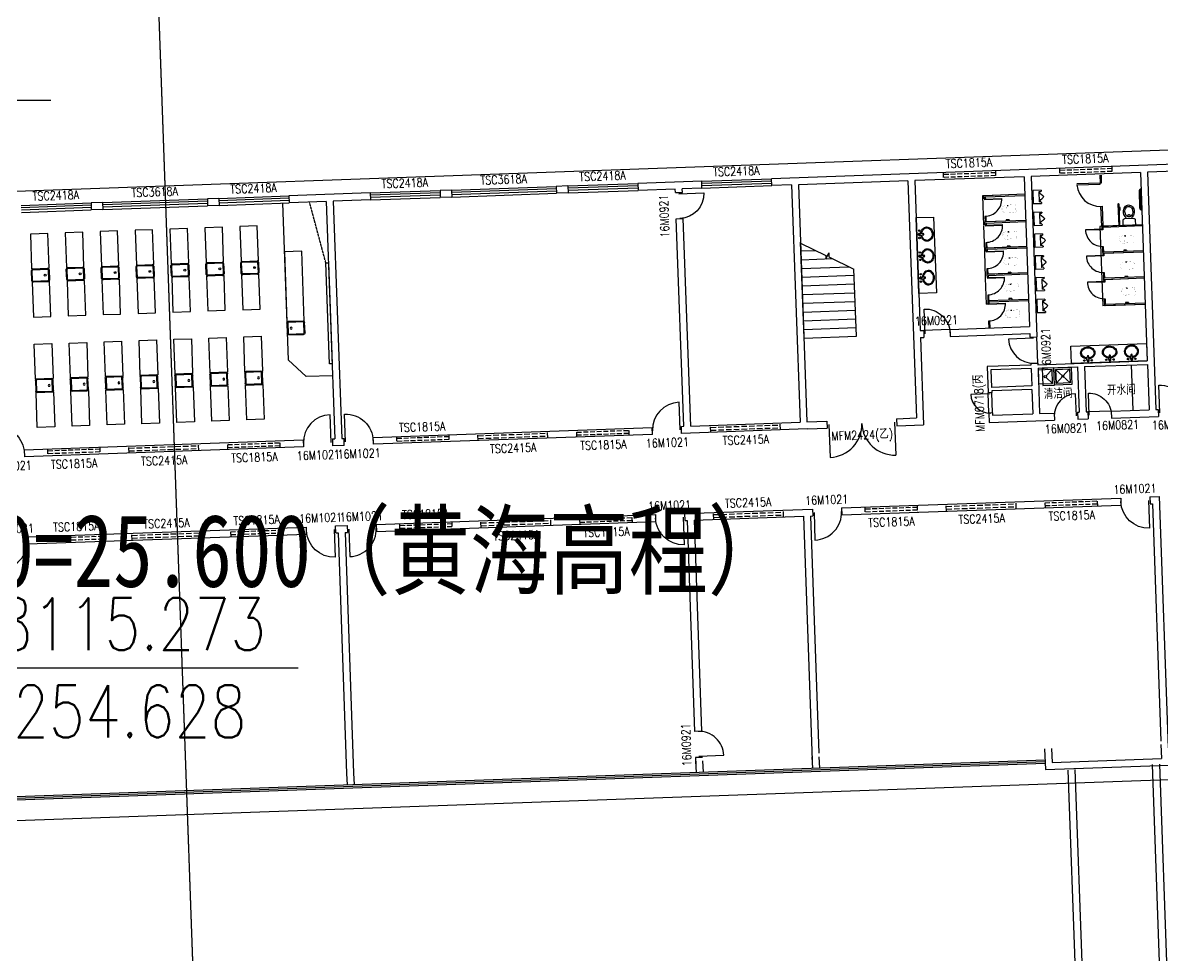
# Model space of a CAD drawing. Header units: millimetres. Extents: x 468001845 to 468595845, y 3387484553 to 3388325553.
# Drawn here: x 468267664 to 468306819, y 3388109888 to 3388141948 of the extents above; entities that cross this region are included whole.
import ezdxf
from ezdxf.enums import TextEntityAlignment as Align

# ---------------------------------------------------------------- set-up
doc = ezdxf.new("R2010")
doc.units = ezdxf.units.MM
for name, pattern in [('ACAD_ISO04W100', [30.5, 24, -3, 0.5, -3]), ('CENTER', [2, 1.25, -0.25, 0.25, -0.25]), ('DASH', [0.35, 0.25, -0.1])]:
    doc.linetypes.add(name, pattern=pattern)
for name, color, linetype in [('4', 4, 'Continuous'), ('GROUND', 2, 'Continuous'), ('LVTRY', 6, 'Continuous'), ('N-ROAD', 4, 'Continuous'), ('PUB_DIM', 3, 'Continuous'), ('PUB_TEXT', 7, 'Continuous'), ('ROAD-XING', 1, 'CENTER'), ('STAIR', 121, 'Continuous'), ('TOL', 5, 'Continuous'), ('WALL', 7, 'Continuous'), ('WINDOW', 4, 'Continuous'), ('WINDOW_TEXT', 7, 'Continuous'), ('ZT', 7, 'Continuous'), ('家具', 8, 'Continuous'), ('细线', 4, 'Continuous'), ('细节135', 135, 'Continuous')]:
    doc.layers.add(name, color=color, linetype=linetype)
doc.styles.add('-黑体', font='', dxfattribs={"width": 0.8})
doc.styles.add('_DIMFONT', font='TXT.shx')
doc.styles.add('_TXT', font='SIMPLEX.shx', dxfattribs={"width": 0.6})
doc.styles.add('DIM', font='txt')
doc.styles.add('HZ_TXT', font='TXT.shx', dxfattribs={"width": 0.8, "bigfont": 'hztxt.shx'})
doc.styles.add('SIMPLEX', font='SIMPLEX.SHX')
doc.styles.add('ST', font='txt.shx', dxfattribs={"bigfont": 'hztxt.shx'})
doc.styles.get("Standard").update_dxf_attribs({"font": 'arial.ttf'})
doc.styles.get('-黑体').set_extended_font_data('SimHei')

# ---------------------------------------------------------------- blocks, each defined once
blk = doc.blocks.new('_DBLK')
blk.add_line((-0.45, 0), (-0.45, -0.95))
blk.add_arc((-0.45, 0), 0.95, 270, 0)
at = {"layer": 'WINDOW_TEXT', "style": 'SIMPLEX', "flags": 9}
blk.add_attdef('A', text='', height=1, dxfattribs=at).set_placement((0, 1.5), align=Align.MIDDLE)
blk = doc.blocks.new('_GCBLK')
at = {"linetype": 'DASH'}
for p, q in [((-0.5, -0.5), (-0.5, 0.5)), ((0.5, -0.5), (0.5, 0.5)), ((-0.5, 0.2), (0.5, 0.2)), ((-0.5, -0.2), (0.5, -0.2))]:
    blk.add_line(p, q, dxfattribs=at)
at = {"layer": 'WINDOW_TEXT', "style": 'SIMPLEX', "flags": 9}
blk.add_attdef('A', text='', height=1, dxfattribs=at).set_placement((0, 1.5), align=Align.MIDDLE)
blk = doc.blocks.new('_LV11')
for p, q in [((-255, 0), (255, 0)), ((-305, -410), (-305, -50)), ((-275, -410), (-275, -50)), ((-255, -30), (255, -30)), ((275, -50), (275, -410)), ((305, -50), (305, -410)), ((255, -430), (-255, -430)), ((255, -460), (-255, -460))]:
    blk.add_line(p, q)
blk.add_circle((165, -230), 32.5)
for centre, radius, start, end in [((-255, -50), 50, 90, 180), ((255, -50), 50, 0, 90), ((-255, -50), 20, 90, 180), ((255, -50), 20, 0, 90), ((-255, -410), 50, 180, 270), ((-255, -410), 20, 180, 270), ((255, -410), 50, 270, 0), ((255, -410), 20, 270, 0)]:
    blk.add_arc(centre, radius, start, end)
blk = doc.blocks.new('_WBLK')
for p, q in [((-0.5, 0.5), (0.5, 0.5)), ((0.5, 0.167), (-0.5, 0.167)), ((0.5, -0.167), (-0.5, -0.167)), ((-0.5, -0.5), (0.5, -0.5))]:
    blk.add_line(p, q)
at = {"layer": 'WINDOW_TEXT', "style": 'SIMPLEX', "flags": 9}
blk.add_attdef('A', text='', height=1, dxfattribs=at).set_placement((0, 1.5), align=Align.MIDDLE)
blk = doc.blocks.new('_LV5')
for p, q in [((210, 0), (-210, 0)), ((-210, 0), (-210, -180)), ((210, -180), (210, 0)), ((160, -230), (-160, -230)), ((-101, -230), (-101, -254)), ((101, -230), (101, -254))]:
    blk.add_line(p, q)
blk.add_lwpolyline([(-135, -469, 0.080312), (-123, -544, 0.089014), (-92, -602, 0.104918), (-46, -639, 0.119812), (0, -650, 0.119812), (46, -639, 0.104918), (92, -602, 0.089014), (123, -544, 0.080312), (135, -469, 0.080312), (123, -395, 0.089014), (92, -337, 0.104918), (46, -300, 0.119812), (0, -288, 0.119812), (-46, -300, 0.104918), (-92, -337, 0.089014), (-123, -395, 0.080312)], format="xyb", close=True)
for points in [[(-39, -318, 0.073567), (-36, -339, 0.084454), (-27, -356, 0.10642), (-14, -368, 0.129709), (0, -372, 0.129709), (14, -368, 0.10642), (27, -356, 0.084454), (36, -339, 0.073567), (39, -318, 0.073567), (36, -298, 0.014016), (35, -295, 0.10642)], [(-35, -295, 0.013578), (-36, -298, 0.073567), (-39, -318, 0.073567)]]:
    blk.add_lwpolyline(points, format="xyb")
for centre, radius, start, end in [((-160, -180), 50, 180, 270), ((102, -469), 287, 161.6333, 180), ((52, -453), 235, 141.2863, 161.6333), ((20, -427), 194, 134.8144, 141.2863), ((-151, -254), 50, 314.8144, 0), ((151, -254), 50, 180, 225.2555), ((-20, -427), 194, 38.7137, 45.2555), ((-52, -453), 235, 18.3667, 38.7137), ((160, -180), 50, 270, 0), ((-102, -469), 287, 0, 18.3667), ((102, -469), 287, 180, 198.3667), ((52, -486), 235, 198.3667, 218.7137), ((20, -512), 194, 218.7137, 242.6714), ((0, -551), 150, 242.6714, 270), ((0, -551), 150, 270, 297.3286), ((-20, -512), 194, 297.3286, 321.2863), ((-52, -486), 235, 321.2863, 341.6333), ((-102, -469), 287, 341.6333, 0)]:
    blk.add_arc(centre, radius, start, end)
blk = doc.blocks.new('_DBLK1')
for p, q in [((-0.47, 0), (-0.47, -0.47)), ((0.47, 0), (0.47, -0.47))]:
    blk.add_line(p, q)
for centre, start, end in [((-0.47, 0), 270, 0), ((0.47, 0), 180, 270)]:
    blk.add_arc(centre, 0.47, start, end)
at = {"layer": 'WINDOW_TEXT', "style": 'SIMPLEX', "flags": 9}
blk.add_attdef('A', text='', height=1, dxfattribs=at).set_placement((0, 1.5), align=Align.MIDDLE)
blk = doc.blocks.new('1364')
for p, q in [((-225, 0), (225, 0)), ((-225, -280), (-225, 0)), ((225, 0), (225, -280)), ((-225, -280), (-200, -280)), ((-175, -200), (175, -200)), ((-175, -255), (-175, -200)), ((175, -255), (175, -200)), ((200, -280), (225, -280))]:
    blk.add_line(p, q)
for centre, radius, start, end in [((-200, -255), 25, 270, 0), ((-160, -227), 15, 56.2637, 180), ((-338, -493), 335, 30.0621, 56.2637), ((0, -310), 50, 197.6478, 342.3522), ((338, -493), 335, 123.7363, 149.9379), ((160, -227), 15, 0, 123.7363), ((200, -255), 25, 180, 270)]:
    blk.add_arc(centre, radius, start, end)
at = {"layer": 'TOL', "style": 'DIM', "flags": 1}
for tag in ['XVALUE', 'YVALUE']:
    blk.add_attdef(tag, (-1000224, -999999), '', height=0.02, dxfattribs=at)
blk = doc.blocks.new('M_E2')
blk.add_line((-306, -118), (-266, -118))
at = {"const_width": 1.5}
for points in [[(-366, 138, 0.97895), (-366, -138, 0.97895)], [(-366, 118, 0.97895), (-366, -118, 0.97895)], [(-306, 118, 0.414214), (-316, 108, 0.414214)], [(0, 88, 0.462192), (-59, 137, 0.462192)], [(-20, 88, 0.414214), (-50, 118, 0.414214)], [(-316, -108, 0.414214), (-306, -118, 0.414214)], [(-59, -137, 0.462192), (0, -88, 0.462192)], [(-50, -118, 0.414214), (-20, -88, 0.414214)]]:
    blk.add_lwpolyline(points, format="xyb", dxfattribs=at)
for points in [[(-366, 137), (-59, 137)], [(-316, 118), (-366, 118)], [(-340, 118), (-266, 118)], [(-316, 108), (-316, -108)], [(-50, 118), (-267, 118)], [(-20, -88), (-20, 88)], [(0, 88), (0, -88)], [(-381, -137), (-59, -137)], [(-316, -118), (-366, -118)], [(-340, -118), (-266, -118)], [(-266, -118), (-50, -118)]]:
    blk.add_lwpolyline(points, dxfattribs=at)
at = {"width": 0.8, "flags": 9}
for tag in ['XSIZE', 'YSIZE']:
    blk.add_attdef(tag, (0, 0), '', height=0.5, dxfattribs=at)
blk = doc.blocks.new('A$C5E1F3EB6')
at = {"layer": 'GROUND'}
for p, q in [((36960, 28199), (110300, 28199)), ((90820, 22299), (89920, 22299)), ((93800, 21039), (93800, 21939)), ((92060, 19379), (92060, 20079)), ((92180, 19379), (92180, 20079)), ((96260, 19299), (95460, 19299)), ((100880, 6559), (50180, 6559))]:
    blk.add_line(p, q, dxfattribs=at)
at = {"layer": 'STAIR'}
for p, q in [((85800, 22179), (85800, 25479)), ((85800, 25452), (86647, 24998)), ((85800, 25179), (86311, 25179)), ((86643, 24864), (86757, 25076)), ((86757, 25076), (86753, 24942)), ((85800, 24879), (86871, 24879)), ((86647, 24998), (86643, 24864)), ((86753, 24942), (87600, 24488)), ((85800, 24579), (87431, 24579)), ((85800, 24279), (87600, 24279)), ((87600, 22179), (87600, 24488)), ((85800, 23979), (87600, 23979)), ((85800, 23679), (87600, 23679)), ((85800, 23379), (87600, 23379)), ((85800, 23079), (87600, 23079)), ((85800, 22779), (87600, 22779)), ((85800, 22479), (87600, 22479)), ((85800, 22179), (87600, 22179))]:
    blk.add_line(p, q, dxfattribs=at)
at = {"layer": 'WALL'}
for p, q in [((61480, 27699), (61480, 27459)), ((61880, 27699), (61480, 27699)), ((61880, 27459), (61480, 27459)), ((61880, 27699), (61880, 27459)), ((65880, 27699), (65480, 27699)), ((65480, 27699), (65480, 27459)), ((65880, 27459), (65480, 27459)), ((65880, 27699), (65880, 27459)), ((71080, 27699), (68280, 27699)), ((68280, 27699), (68280, 27459)), ((69560, 27459), (68280, 27459)), ((69560, 27459), (69560, 19299)), ((69800, 27459), (69800, 19299)), ((71080, 27459), (69800, 27459)), ((71080, 27699), (71080, 27459)), ((73880, 27699), (73480, 27699)), ((73480, 27699), (73480, 27459)), ((73880, 27459), (73480, 27459)), ((73880, 27699), (73880, 27459)), ((77880, 27699), (77480, 27699)), ((77480, 27699), (77480, 27459)), ((77880, 27459), (77480, 27459)), ((77880, 27699), (77880, 27459)), ((82480, 27699), (80280, 27699)), ((80280, 27699), (80280, 27459)), ((81560, 27459), (80280, 27459)), ((81560, 27339), (81560, 27459)), ((81800, 27339), (81800, 27459)), ((82480, 27459), (81800, 27459)), ((82480, 27459), (82480, 27699)), ((99080, 27699), (84880, 27699)), ((84880, 27459), (84880, 27699)), ((85560, 27459), (84880, 27459)), ((85560, 27459), (85560, 19299)), ((85800, 27459), (85800, 19299)), ((89560, 27459), (85800, 27459)), ((89560, 27459), (89560, 19299)), ((89800, 27459), (89800, 22299)), ((93560, 27459), (89800, 27459)), ((93560, 27459), (93560, 22299)), ((93800, 27459), (93800, 21939)), ((97560, 27459), (93800, 27459)), ((97560, 27459), (97560, 20979)), ((97800, 27459), (97800, 19299)), ((99080, 27459), (97800, 27459)), ((81560, 27339), (81800, 27339)), ((81560, 19299), (81560, 26439)), ((81560, 26439), (81800, 26439)), ((81800, 19299), (81800, 26439)), ((89800, 22299), (89920, 22299)), ((89800, 22059), (89800, 19059)), ((89800, 22059), (89920, 22059)), ((89920, 22299), (89920, 22059)), ((90820, 22299), (93560, 22299)), ((90820, 22299), (90820, 22059)), ((90820, 22059), (93560, 22059)), ((93560, 22059), (93560, 21939)), ((93560, 21939), (93800, 21939)), ((92060, 20979), (92060, 20079)), ((93560, 20979), (92060, 20979)), ((92180, 20859), (92180, 20259)), ((93560, 20859), (92180, 20859)), ((93560, 21039), (93800, 21039)), ((93560, 21039), (93560, 20979)), ((93560, 20859), (93560, 20259)), ((93800, 21039), (93800, 20979)), ((93800, 20979), (97560, 20979)), ((93800, 20859), (95160, 20859)), ((93800, 20859), (93800, 19299)), ((95160, 20859), (95160, 19299)), ((95400, 20859), (97560, 20859)), ((95400, 20859), (95400, 19299)), ((97560, 20859), (97560, 19299)), ((92180, 20079), (92060, 20079)), ((93560, 20259), (92180, 20259)), ((92180, 20139), (92180, 20079)), ((93560, 20139), (92180, 20139)), ((93560, 20139), (93560, 19299)), ((58880, 19299), (58880, 19059)), ((58880, 19299), (68480, 19299)), ((68480, 19299), (68480, 19059)), ((69480, 19299), (69480, 19059)), ((69480, 19299), (69560, 19299)), ((69800, 19299), (69880, 19299)), ((69880, 19059), (69880, 19299)), ((70880, 19059), (70880, 19299)), ((70880, 19299), (80480, 19299)), ((80480, 19059), (80480, 19299)), ((81480, 19059), (81480, 19299)), ((81480, 19299), (81560, 19299)), ((81800, 19299), (85560, 19299)), ((85800, 19299), (86480, 19299)), ((86480, 19299), (86480, 19059)), ((88880, 19299), (88880, 19059)), ((88880, 19299), (89560, 19299)), ((92060, 19379), (92060, 19059)), ((92180, 19379), (92060, 19379)), ((92180, 19379), (92180, 19299)), ((92180, 19299), (93560, 19299)), ((93800, 19299), (94300, 19299)), ((94300, 19299), (94300, 19059)), ((95100, 19299), (95100, 19059)), ((95100, 19299), (95160, 19299)), ((95400, 19299), (95460, 19299)), ((95460, 19299), (95460, 19059)), ((96260, 19299), (96260, 19059)), ((96260, 19299), (97560, 19299)), ((97800, 19299), (97880, 19299)), ((97880, 19299), (97880, 19059)), ((68480, 19059), (58880, 19059)), ((69880, 19059), (69480, 19059)), ((80480, 19059), (70880, 19059)), ((85800, 19059), (81480, 19059)), ((85800, 19059), (86480, 19059)), ((88880, 19059), (89800, 19059)), ((92060, 19059), (94300, 19059)), ((95100, 19059), (95460, 19059)), ((96260, 19059), (97880, 19059)), ((58880, 16299), (68480, 16299)), ((58880, 16059), (58880, 16299)), ((58880, 16059), (68480, 16059)), ((68480, 16059), (68480, 16299)), ((69480, 16059), (69480, 16299)), ((69480, 16299), (69880, 16299)), ((69480, 16059), (69560, 16059)), ((69560, 16059), (69560, 7779)), ((69800, 16059), (69800, 7779)), ((69800, 16059), (69880, 16059)), ((69880, 16299), (69880, 16059)), ((70880, 16299), (80480, 16299)), ((70880, 16299), (70880, 16059)), ((70880, 16059), (80480, 16059)), ((80480, 16299), (80480, 16059)), ((81480, 16299), (85880, 16299)), ((81480, 16299), (81480, 16059)), ((81480, 16059), (81560, 16059)), ((81560, 16059), (81560, 8799)), ((81800, 16059), (81800, 8799)), ((81800, 16059), (85560, 16059)), ((85560, 16059), (85560, 7659)), ((85800, 16059), (85800, 7899)), ((85800, 16059), (85880, 16059)), ((85880, 16299), (85880, 16059)), ((86880, 16299), (96480, 16299)), ((86880, 16299), (86880, 16059)), ((86880, 16059), (96480, 16059)), ((96480, 16299), (96480, 16059)), ((97480, 16299), (97480, 16059)), ((97480, 16299), (97800, 16299)), ((97480, 16059), (97560, 16059)), ((97560, 16059), (97560, 7899)), ((97800, 16299), (97800, 7659)), ((81800, 8799), (81560, 8799)), ((81800, 7899), (81560, 7899)), ((81560, 7899), (81560, 7659)), ((69560, 7779), (69560, 7389)), ((69800, 7779), (69800, 7389)), ((81560, 7779), (81560, 7389)), ((81800, 7779), (81800, 7389)), ((85560, 7779), (85560, 7389)), ((85800, 7779), (85800, 7389)), ((93560, 7779), (93560, 7059)), ((93800, 7779), (93800, 7299)), ((97560, 7779), (97560, 7299)), ((93560, 7059), (101380, 7059)), ((93800, 7299), (97560, 7299))]:
    blk.add_line(p, q, dxfattribs=at)
at = {"layer": 'WINDOW'}
for p, q in [((93560, 7389), (49500, 7389)), ((93560, 7329), (49500, 7329)), ((93560, 7269), (49500, 7269))]:
    blk.add_line(p, q, dxfattribs=at)
at = {"layer": '家具'}
for p, q in [((68060, 27459), (68060, 22067)), ((68660, 21467), (68060, 22067)), ((69560, 21467), (68660, 21467))]:
    blk.add_line(p, q, dxfattribs=at)
at = {"layer": '家具', "linetype": 'DASH'}
blk.add_line((69472, 25348), (68986, 27459), dxfattribs=at)
at = {"layer": '家具'}
for points in [[(59360, 25505), (59960, 25505), (59960, 26705), (59360, 26705)], [(60560, 25505), (61160, 25505), (61160, 26705), (60560, 26705)], [(61760, 25505), (62360, 25505), (62360, 26705), (61760, 26705)], [(62960, 25505), (63560, 25505), (63560, 26705), (62960, 26705)], [(64160, 25505), (64760, 25505), (64760, 26705), (64160, 26705)], [(65360, 25505), (65960, 25505), (65960, 26705), (65360, 26705)], [(66560, 25505), (67160, 25505), (67160, 26705), (66560, 26705)], [(68060, 23379), (68660, 23379), (68660, 25779), (68060, 25779)], [(69560, 21879), (69472, 21879), (69472, 25348), (69560, 25348)], [(59360, 23845), (59960, 23845), (59960, 25045), (59360, 25045)], [(60560, 23845), (61160, 23845), (61160, 25045), (60560, 25045)], [(61760, 23845), (62360, 23845), (62360, 25045), (61760, 25045)], [(62960, 23845), (63560, 23845), (63560, 25045), (62960, 25045)], [(64160, 23845), (64760, 23845), (64760, 25045), (64160, 25045)], [(65360, 23845), (65960, 23845), (65960, 25045), (65360, 25045)], [(66560, 23845), (67160, 23845), (67160, 25045), (66560, 25045)], [(59360, 22912), (59960, 22912), (59960, 21712), (59360, 21712)], [(60560, 22912), (61160, 22912), (61160, 21712), (60560, 21712)], [(61760, 22912), (62360, 22912), (62360, 21712), (61760, 21712)], [(62960, 22912), (63560, 22912), (63560, 21712), (62960, 21712)], [(64160, 22912), (64760, 22912), (64760, 21712), (64160, 21712)], [(65360, 22912), (65960, 22912), (65960, 21712), (65360, 21712)], [(66560, 22912), (67160, 22912), (67160, 21712), (66560, 21712)], [(59360, 21252), (59960, 21252), (59960, 20052), (59360, 20052)], [(60560, 21252), (61160, 21252), (61160, 20052), (60560, 20052)], [(61760, 21252), (62360, 21252), (62360, 20052), (61760, 20052)], [(62960, 21252), (63560, 21252), (63560, 20052), (62960, 20052)], [(64160, 21252), (64760, 21252), (64760, 20052), (64160, 20052)], [(65360, 21252), (65960, 21252), (65960, 20052), (65360, 20052)], [(66560, 21252), (67160, 21252), (67160, 20052), (66560, 20052)]]:
    blk.add_lwpolyline(points, close=True, dxfattribs=at)
at = {"layer": '细线'}
for points in [[(90400, 23574), (89800, 23574), (89800, 26184), (90400, 26184)], [(97560, 21579), (97560, 20979), (94950, 20979), (94950, 21579)]]:
    blk.add_lwpolyline(points, close=True, dxfattribs=at)
at = {"layer": '细节135'}
for p, q in [((96160, 27418), (96160, 27145)), ((96199, 27420), (96199, 27145)), ((96160, 27145), (95360, 27145)), ((95360, 27112), (96160, 27112)), ((96160, 27112), (96160, 27145)), ((96199, 27145), (96160, 27145)), ((92100, 26853), (92100, 25837)), ((92160, 26853), (92100, 26853)), ((93560, 26853), (92160, 26853)), ((93560, 26853), (92160, 26853)), ((92160, 26742), (92160, 26853)), ((92160, 26742), (92199, 26742)), ((92160, 26742), (92199, 26742)), ((92160, 26742), (92199, 26742)), ((92160, 26742), (92199, 26742)), ((92161, 26738), (92761, 26738)), ((92161, 26725), (92761, 26725)), ((92199, 26804), (92199, 26725)), ((93560, 26804), (92199, 26804)), ((93560, 26853), (92200, 26853)), ((97485, 26813), (97485, 26253)), ((97515, 26813), (97515, 26253)), ((96160, 25659), (96160, 26345)), ((96160, 26345), (96199, 26345)), ((96199, 26345), (96199, 25659)), ((96745, 26403), (96745, 25659)), ((96775, 26403), (96775, 25659)), ((96816, 26279), (96775, 26279)), ((96816, 26179), (96816, 26279)), ((92160, 26138), (92160, 25953)), ((92160, 26138), (92199, 26138)), ((92160, 26138), (92199, 26138)), ((92160, 26138), (92199, 26138)), ((92160, 26138), (92199, 26138)), ((93560, 25953), (92160, 25953)), ((93560, 25951), (92160, 25951)), ((92160, 25840), (92160, 25951)), ((93560, 25902), (92199, 25902)), ((92199, 25902), (92199, 25823)), ((92200, 25953), (92200, 26138)), ((93560, 25953), (92200, 25953)), ((92888, 25994), (92888, 25953)), ((92988, 25994), (92888, 25994)), ((92988, 25994), (92988, 25953)), ((89844, 25606), (89800, 25606)), ((89838, 25606), (89813, 25606)), ((89822, 25583), (89822, 25628)), ((89895, 25643), (89998, 25631)), ((89895, 25568), (89998, 25581)), ((92100, 25823), (92100, 24935)), ((92160, 25840), (92199, 25840)), ((92160, 25840), (92199, 25840)), ((92160, 25840), (92199, 25840)), ((92160, 25840), (92199, 25840)), ((92161, 25837), (92761, 25837)), ((92161, 25823), (92761, 25823)), ((96199, 25555), (95599, 25555)), ((96199, 25541), (95599, 25541)), ((96100, 25659), (96100, 22920)), ((97560, 25659), (96100, 25659)), ((96160, 25659), (96160, 25558)), ((96160, 25558), (96199, 25558)), ((96160, 25558), (96199, 25558)), ((97560, 25659), (96199, 25659)), ((97560, 25620), (96199, 25620)), ((96199, 25620), (96199, 25541)), ((97560, 25620), (96199, 25620)), ((92160, 25237), (92199, 25237)), ((92160, 25237), (92199, 25237)), ((92160, 25237), (92160, 25051)), ((92160, 25237), (92199, 25237)), ((92160, 25237), (92199, 25237)), ((92200, 25051), (92200, 25237)), ((92888, 25092), (92888, 25051)), ((92988, 25092), (92888, 25092)), ((92988, 25092), (92988, 25051)), ((89844, 24856), (89800, 24856)), ((89838, 24856), (89813, 24856)), ((89822, 24833), (89822, 24878)), ((89895, 24893), (89998, 24881)), ((89895, 24818), (89998, 24831)), ((92100, 24922), (92100, 24035)), ((93560, 25051), (92160, 25051)), ((92160, 24938), (92160, 25049)), ((93560, 25049), (92160, 25049)), ((92160, 24938), (92199, 24938)), ((92160, 24938), (92199, 24938)), ((92160, 24938), (92199, 24938)), ((92160, 24938), (92199, 24938)), ((92161, 24935), (92761, 24935)), ((92161, 24922), (92761, 24922)), ((92199, 25000), (92199, 24922)), ((93560, 25000), (92199, 25000)), ((93560, 25051), (92200, 25051)), ((96160, 24955), (96160, 24769)), ((96160, 24955), (96199, 24955)), ((96160, 24955), (96199, 24955)), ((96160, 24769), (96160, 24720)), ((96160, 24720), (96160, 24658)), ((97560, 24720), (96160, 24720)), ((97560, 24720), (96160, 24720)), ((97560, 24720), (96160, 24720)), ((96199, 24720), (96199, 24641)), ((97560, 24720), (96199, 24720)), ((97560, 24720), (96199, 24720)), ((96200, 24769), (96200, 24955)), ((97560, 24769), (96200, 24769)), ((97560, 24769), (96200, 24769)), ((96888, 24810), (96888, 24769)), ((96988, 24810), (96888, 24810)), ((96988, 24810), (96988, 24769)), ((92160, 24335), (92199, 24335)), ((92160, 24335), (92199, 24335)), ((92160, 24335), (92199, 24335)), ((92160, 24335), (92199, 24335)), ((92160, 24335), (92160, 24149)), ((92200, 24149), (92200, 24335)), ((96199, 24655), (95599, 24655)), ((96199, 24641), (95599, 24641)), ((96160, 24658), (96199, 24658)), ((96160, 24658), (96199, 24658)), ((89844, 24106), (89800, 24106)), ((89838, 24106), (89813, 24106)), ((89822, 24128), (89822, 24083)), ((89895, 24143), (89998, 24131)), ((89895, 24068), (89998, 24081)), ((92100, 24022), (92100, 23120)), ((93560, 24149), (92160, 24149)), ((92160, 24149), (92160, 24038)), ((92160, 24038), (92199, 24038)), ((92160, 24038), (92199, 24038)), ((92161, 24035), (92761, 24035)), ((92161, 24022), (92761, 24022)), ((93560, 24100), (92199, 24100)), ((92199, 24100), (92199, 24022)), ((93560, 24149), (92200, 24149)), ((92888, 24190), (92888, 24149)), ((92988, 24190), (92888, 24190)), ((92988, 24190), (92988, 24149)), ((96160, 24055), (96199, 24055)), ((96160, 24055), (96199, 24055)), ((96160, 24055), (96160, 23869)), ((96200, 23869), (96200, 24055)), ((96888, 23910), (96888, 23869)), ((96988, 23910), (96888, 23910)), ((96988, 23910), (96988, 23869)), ((96199, 23755), (95599, 23755)), ((96199, 23741), (95599, 23741)), ((96160, 23869), (96160, 23820)), ((96160, 23820), (96160, 23758)), ((97560, 23820), (96160, 23820)), ((97560, 23820), (96160, 23820)), ((97560, 23820), (96160, 23820)), ((96160, 23758), (96199, 23758)), ((96160, 23758), (96199, 23758)), ((96199, 23820), (96199, 23741)), ((97560, 23820), (96199, 23820)), ((97560, 23820), (96199, 23820)), ((97560, 23869), (96200, 23869)), ((97560, 23869), (96200, 23869)), ((92161, 23120), (92100, 23120)), ((92160, 23435), (92199, 23435)), ((92160, 23435), (92199, 23435)), ((92160, 23435), (92160, 23137)), ((92160, 23248), (93560, 23248)), ((92160, 23137), (92200, 23137)), ((92161, 23133), (92761, 23133)), ((92161, 23120), (92761, 23120)), ((92199, 23133), (92199, 23120)), ((92200, 23137), (92200, 23435)), ((92200, 23199), (93560, 23199)), ((92888, 23289), (92888, 23248)), ((92988, 23289), (92888, 23289)), ((92988, 23289), (92988, 23248)), ((96160, 23155), (96160, 22969)), ((96160, 23155), (96199, 23155)), ((96160, 23155), (96199, 23155)), ((96200, 22969), (96200, 23155)), ((97560, 22920), (96100, 22920)), ((96160, 22969), (96160, 22920)), ((97560, 22920), (96160, 22920)), ((97560, 22920), (96199, 22920)), ((97560, 22969), (96200, 22969)), ((97560, 22969), (96200, 22969)), ((96988, 23010), (96888, 23010)), ((96888, 23010), (96888, 22969)), ((96988, 23010), (96988, 22969)), ((92160, 22533), (92160, 22299)), ((92160, 22533), (92199, 22533)), ((92160, 22533), (92199, 22533)), ((92200, 22299), (92200, 22533)), ((95490, 21074), (95503, 21176)), ((95566, 21074), (95553, 21176)), ((96240, 21074), (96253, 21176)), ((96316, 21074), (96303, 21176)), ((96990, 21074), (97003, 21176)), ((97066, 21074), (97053, 21176)), ((94067, 20585), (94280, 20799)), ((94400, 20799), (94400, 20319)), ((94400, 20799), (94400, 20319)), ((94880, 20799), (94400, 20319)), ((94880, 20319), (94400, 20799)), ((95550, 21001), (95506, 21001)), ((95528, 21023), (95528, 20979)), ((95528, 21017), (95528, 20991)), ((96300, 21001), (96256, 21001)), ((96278, 21023), (96278, 20979)), ((96278, 21017), (96278, 20991)), ((97006, 21001), (97050, 21001)), ((97019, 19299), (97019, 20859)), ((97028, 21023), (97028, 20979)), ((97028, 21017), (97028, 20991)), ((94067, 20532), (94280, 20319))]:
    blk.add_line(p, q, dxfattribs=at)
for points in [[(89941, 25638, -0.056695), (89956, 25702, -0.091488), (90001, 25780, -0.103725), (90070, 25834, -0.11442), (90148, 25852, -0.11442), (90225, 25834, -0.103725), (90295, 25780, -0.091488), (90339, 25702, -0.084385), (90356, 25606)], [(90356, 25606, -0.084385), (90339, 25510, -0.091488), (90295, 25432, -0.103725), (90225, 25378, -0.11442), (90148, 25360, -0.11442), (90070, 25378, -0.103725), (90001, 25432, -0.091488), (89956, 25510, -0.056695), (89941, 25574)], [(89971, 25634, -0.057021), (89984, 25692, -0.091488), (90024, 25760, -0.103725), (90083, 25807, -0.11442), (90148, 25822, -0.11442), (90212, 25807, -0.103725), (90272, 25760, -0.091488), (90311, 25692, -0.084385), (90325, 25606)], [(90325, 25606, -0.084385), (90311, 25520, -0.091488), (90272, 25451, -0.103725), (90212, 25405, -0.11442), (90148, 25390, -0.11442), (90083, 25405, -0.103725), (90024, 25451, -0.091488), (89984, 25520, -0.057021), (89971, 25577)], [(89941, 24888, -0.056695), (89956, 24952, -0.091488), (90001, 25030, -0.103725), (90070, 25084, -0.11442), (90148, 25102, -0.11442), (90225, 25084, -0.103725), (90295, 25030, -0.091488), (90339, 24952, -0.084385), (90356, 24856)], [(89971, 24884, -0.057021), (89984, 24942, -0.091488), (90024, 25010, -0.103725), (90083, 25057, -0.11442), (90148, 25072, -0.11442), (90212, 25057, -0.103725), (90272, 25010, -0.091488), (90311, 24942, -0.084385), (90325, 24856)], [(90356, 24856, -0.084385), (90339, 24760, -0.091488), (90295, 24682, -0.103725), (90225, 24628, -0.11442), (90148, 24610, -0.11442), (90070, 24628, -0.103725), (90001, 24682, -0.091488), (89956, 24760, -0.056695), (89941, 24824)], [(90325, 24856, -0.084385), (90311, 24770, -0.091488), (90272, 24701, -0.103725), (90212, 24655, -0.11442), (90148, 24640, -0.11442), (90083, 24655, -0.103725), (90024, 24701, -0.091488), (89984, 24770, -0.057021), (89971, 24827)], [(90356, 24106, 0.084385), (90339, 24202, 0.091488), (90295, 24280, 0.103725), (90225, 24334, 0.11442), (90148, 24352, 0.11442), (90070, 24334, 0.103725), (90001, 24280, 0.091488), (89956, 24202, 0.056695), (89941, 24138)], [(90325, 24106, 0.084385), (90311, 24192, 0.091488), (90272, 24260, 0.103725), (90212, 24307, 0.11442), (90148, 24322, 0.11442), (90083, 24307, 0.103725), (90024, 24260, 0.091488), (89984, 24192, 0.057021), (89971, 24134)], [(89941, 24074, 0.056695), (89956, 24010, 0.091488), (90001, 23932, 0.103725), (90070, 23878, 0.11442), (90148, 23860, 0.11442), (90225, 23878, 0.103725), (90295, 23932, 0.091488), (90339, 24010, 0.084385), (90356, 24106)], [(89971, 24077, 0.057021), (89984, 24020, 0.091488), (90024, 23951, 0.103725), (90083, 23905, 0.11442), (90148, 23890, 0.11442), (90212, 23905, 0.103725), (90272, 23951, 0.091488), (90311, 24020, 0.084385), (90325, 24106)], [(95496, 21120, -0.056695), (95432, 21135, -0.091488), (95354, 21179, -0.103725), (95300, 21248, -0.11442), (95282, 21326, -0.11442), (95300, 21404, -0.103725), (95354, 21473, -0.091488), (95432, 21518, -0.084385), (95528, 21534)], [(95500, 21150, -0.057021), (95442, 21163, -0.091488), (95373, 21202, -0.103725), (95327, 21262, -0.11442), (95312, 21326, -0.11442), (95327, 21391, -0.103725), (95373, 21450, -0.091488), (95442, 21489, -0.084385), (95528, 21504)], [(95528, 21534, -0.084385), (95624, 21518, -0.091488), (95702, 21473, -0.103725), (95756, 21404, -0.11442), (95774, 21326, -0.11442), (95756, 21248, -0.103725), (95702, 21179, -0.091488), (95624, 21135, -0.056695), (95560, 21120)], [(95528, 21504, -0.084385), (95614, 21489, -0.091488), (95682, 21450, -0.103725), (95729, 21391, -0.11442), (95744, 21326, -0.11442), (95729, 21262, -0.103725), (95682, 21202, -0.091488), (95614, 21163, -0.057021), (95556, 21150)], [(96246, 21120, -0.056695), (96182, 21135, -0.091488), (96104, 21179, -0.103725), (96050, 21248, -0.11442), (96032, 21326, -0.11442), (96050, 21404, -0.103725), (96104, 21473, -0.091488), (96182, 21518, -0.084385), (96278, 21534)], [(96250, 21150, -0.057021), (96192, 21163, -0.091488), (96123, 21202, -0.103725), (96077, 21262, -0.11442), (96062, 21326, -0.11442), (96077, 21391, -0.103725), (96123, 21450, -0.091488), (96192, 21489, -0.084385), (96278, 21504)], [(96278, 21534, -0.084385), (96374, 21518, -0.091488), (96452, 21473, -0.103725), (96506, 21404, -0.11442), (96524, 21326, -0.11442), (96506, 21248, -0.103725), (96452, 21179, -0.091488), (96374, 21135, -0.056695), (96310, 21120)], [(96278, 21504, -0.084385), (96364, 21489, -0.091488), (96432, 21450, -0.103725), (96479, 21391, -0.11442), (96494, 21326, -0.11442), (96479, 21262, -0.103725), (96432, 21202, -0.091488), (96364, 21163, -0.057021), (96306, 21150)], [(97028, 21534, 0.084385), (96932, 21518, 0.091488), (96854, 21473, 0.103725), (96800, 21404, 0.11442), (96782, 21326, 0.11442), (96800, 21248, 0.103725), (96854, 21179, 0.091488), (96932, 21135, 0.056695), (96996, 21120)], [(97028, 21504, 0.084385), (96942, 21489, 0.091488), (96873, 21450, 0.103725), (96827, 21391, 0.11442), (96812, 21326, 0.11442), (96827, 21262, 0.103725), (96873, 21202, 0.091488), (96942, 21163, 0.057021), (97000, 21150)], [(97060, 21120, 0.056695), (97124, 21135, 0.091488), (97202, 21179, 0.103725), (97256, 21248, 0.11442), (97274, 21326, 0.11442), (97256, 21404, 0.103725), (97202, 21473, 0.091488), (97124, 21518, 0.084385), (97028, 21534)], [(97056, 21150, 0.057021), (97114, 21163, 0.091488), (97182, 21202, 0.103725), (97229, 21262, 0.11442), (97244, 21326, 0.11442), (97229, 21391, 0.103725), (97182, 21450, 0.091488), (97114, 21489, 0.084385), (97028, 21504)]]:
    blk.add_lwpolyline(points, format="xyb", dxfattribs=at)
for points in [[(93800, 20319), (94280, 20319), (94280, 20799), (93800, 20799)], [(93940, 20259), (94340, 20259), (94340, 20859), (93940, 20859)], [(94940, 20259), (94340, 20259), (94340, 20859), (94940, 20859)], [(94880, 20319), (94400, 20319), (94400, 20799), (94880, 20799)]]:
    blk.add_lwpolyline(points, close=True, dxfattribs=at)
for centre, radius in [((89889, 25733), 25.4), ((89889, 25606), 25.4), ((89889, 25479), 25.4), ((89889, 24983), 25.4), ((89889, 24856), 25.4), ((89889, 24729), 25.4), ((89889, 24233), 25.4), ((89889, 24106), 25.4), ((89889, 23979), 25.4), ((95401, 21067), 25.4), ((95528, 21067), 25.4), ((95655, 21067), 25.4), ((96151, 21067), 25.4), ((96278, 21067), 25.4), ((96405, 21067), 25.4), ((96901, 21067), 25.4), ((97028, 21067), 25.4), ((97155, 21067), 25.4), ((94040, 20559), 37.5), ((94640, 20559), 37.5)]:
    blk.add_circle(centre, radius, dxfattribs=at)
for centre, radius, start, end in [((96160, 27145), 800, 182.3629, 269.999), ((92178, 26732, 0), 583, 268.3421, 0.6418), ((97565, 26813), 80, 93.8314, 180), ((97565, 26813), 50, 96.1373, 180), ((96760, 26403), 15, 0, 180), ((97565, 26253), 80, 180, 266.1686), ((97565, 26253), 50, 180, 263.8627), ((89889, 25606), 38.1, 80.7931, 279.2069), ((89994, 25606), 25.4, 279.2068, 80.7932), ((90022, 25606), 25.4, 235.5147, 124.4853), ((90022, 25606), 19.1, 240.1746, 119.8254), ((92178, 25830, 0), 583, 268.3421, 0.6418), ((96182, 25548, 0), 583, 179.3582, 271.6579), ((89889, 24856), 38.1, 80.7931, 279.2069), ((89994, 24856), 25.4, 279.2068, 80.7932), ((90022, 24856), 25.4, 235.5147, 124.4853), ((90022, 24856), 19.1, 240.1746, 119.8254), ((92178, 24928, 0), 583, 268.3421, 0.6418), ((96182, 24648, 0), 583, 179.3582, 271.6579), ((89889, 24106), 38.1, 80.7931, 279.2069), ((89994, 24106), 25.4, 279.2068, 80.7932), ((90022, 24106), 25.4, 235.5147, 124.4853), ((90022, 24106), 19.1, 240.1746, 119.8254), ((92178, 24028, 0), 583, 268.3421, 0.6418), ((96182, 23748, 0), 583, 179.3582, 271.6579), ((92178, 23127, 0), 583, 268.3421, 0.6418), ((95528, 21201), 25.4, 325.5147, 214.4853), ((95528, 21172), 25.4, 9.2068, 170.7932), ((95528, 21201), 19.1, 330.1746, 209.8254), ((96278, 21201), 25.4, 325.5147, 214.4853), ((96278, 21172), 25.4, 9.2068, 170.7932), ((96278, 21201), 19.1, 330.1746, 209.8254), ((97028, 21201), 25.4, 325.5147, 214.4853), ((97028, 21172), 25.4, 9.2068, 170.7932), ((97028, 21201), 19.1, 330.1746, 209.8254), ((95528, 21067), 38.1, 170.7931, 9.2069), ((96278, 21067), 38.1, 170.7931, 9.2069), ((97028, 21067), 38.1, 170.7931, 9.2069)]:
    blk.add_arc(centre, radius, start, end, dxfattribs=at)
at = {"layer": 'LVTRY'}
for p in [(59655, 25505), (60855, 25505), (62055, 25505), (63255, 25505), (64455, 25505), (65655, 25505), (66855, 25505)]:
    blk.add_blockref('_LV11', p, dxfattribs=at)
at = {"layer": 'LVTRY', "xscale": -1}
blk.add_blockref('_LV11', (68365, 23379), dxfattribs=at)
at = {"layer": 'LVTRY', "xscale": -1, "rotation": 180}
for p in [(59655, 21252), (60855, 21252), (62055, 21252), (63255, 21252), (64455, 21252), (65655, 21252), (66855, 21252)]:
    blk.add_blockref('_LV11', p, dxfattribs=at)
at = {"layer": 'WINDOW'}
ref = blk.add_blockref('_WBLK', (60280, 27579), dxfattribs=dict(at, xscale=2400, yscale=239.9999999999999, zscale=2400))
ref.add_attrib('A', 'TSC2418A', dxfattribs={"layer": 'WINDOW_TEXT', "height": 300, "style": '_TXT', "width": 0.8, "flags": 8}).set_placement((60280, 27999), align=Align.MIDDLE)
ref = blk.add_blockref('_WBLK', (63680, 27579), dxfattribs=dict(at, xscale=3600, yscale=239.9999999999999, zscale=3600))
ref.add_attrib('A', 'TSC3618A', dxfattribs={"layer": 'WINDOW_TEXT', "height": 300, "style": '_TXT', "width": 0.8, "flags": 8}).set_placement((63680, 27999), align=Align.MIDDLE)
ref = blk.add_blockref('_WBLK', (67080, 27579), dxfattribs=dict(at, xscale=2400, yscale=239.9999999999999, zscale=2400))
ref.add_attrib('A', 'TSC2418A', dxfattribs={"layer": 'WINDOW_TEXT', "height": 300, "style": '_TXT', "width": 0.8, "flags": 8}).set_placement((67080, 27999), align=Align.MIDDLE)
ref = blk.add_blockref('_WBLK', (72280, 27579), dxfattribs=dict(at, xscale=2400, yscale=239.9999999999999, zscale=2400))
ref.add_attrib('A', 'TSC2418A', dxfattribs={"layer": 'WINDOW_TEXT', "height": 300, "style": '_TXT', "width": 0.8, "flags": 8}).set_placement((72280, 27999), align=Align.MIDDLE)
ref = blk.add_blockref('_WBLK', (75680, 27579), dxfattribs=dict(at, xscale=3600, yscale=239.9999999999999, zscale=3600))
ref.add_attrib('A', 'TSC3618A', dxfattribs={"layer": 'WINDOW_TEXT', "height": 300, "style": '_TXT', "width": 0.8, "flags": 8}).set_placement((75680, 27999), align=Align.MIDDLE)
ref = blk.add_blockref('_WBLK', (79080, 27579), dxfattribs=dict(at, xscale=2400, yscale=239.9999999999999, zscale=2400))
ref.add_attrib('A', 'TSC2418A', dxfattribs={"layer": 'WINDOW_TEXT', "height": 300, "style": '_TXT', "width": 0.8, "flags": 8}).set_placement((79080, 27999), align=Align.MIDDLE)
ref = blk.add_blockref('_WBLK', (83680, 27579), dxfattribs=dict(at, xscale=2400, yscale=239.9999999999999, zscale=2400))
ref.add_attrib('A', 'TSC2418A', dxfattribs={"layer": 'WINDOW_TEXT', "height": 300, "style": '_TXT', "width": 0.8, "flags": 8}).set_placement((83680, 27999), align=Align.MIDDLE)
ref = blk.add_blockref('_GCBLK', (91680, 27579), dxfattribs=dict(at, xscale=1800, yscale=240.0000000000036, zscale=1800, rotation=180))
ref.add_attrib('A', 'TSC1815A', dxfattribs={"layer": 'WINDOW_TEXT', "height": 300, "style": '_TXT', "width": 0.8, "flags": 8}).set_placement((91680, 27999), align=Align.MIDDLE)
ref = blk.add_blockref('_GCBLK', (95680, 27579), dxfattribs=dict(at, xscale=1800, yscale=239.9999999999999, zscale=1800, rotation=180))
ref.add_attrib('A', 'TSC1815A', dxfattribs={"layer": 'WINDOW_TEXT', "height": 300, "style": '_TXT', "width": 0.8, "flags": 8}).set_placement((95680, 27999), align=Align.MIDDLE)
ref = blk.add_blockref('_DBLK', (81680, 26889), dxfattribs=dict(at, xscale=900, yscale=-900, zscale=900, rotation=270))
ref.add_attrib('A', '16M0921', dxfattribs={"layer": 'WINDOW_TEXT', "height": 300, "rotation": 90, "style": '_TXT', "width": 0.8, "flags": 8}).set_placement((81150, 26547), align=Align.MIDDLE)
ref = blk.add_blockref('_DBLK', (90370, 22179), dxfattribs=dict(at, xscale=-900, yscale=900, zscale=900, rotation=180))
ref.add_attrib('A', '16M0921', dxfattribs={"layer": 'WINDOW_TEXT', "height": 300, "style": '_TXT', "width": 0.8, "flags": 8}).set_placement((90370, 22627), align=Align.MIDDLE)
ref = blk.add_blockref('_DBLK', (93680, 21489), dxfattribs=dict(at, xscale=900, yscale=900, zscale=900, rotation=270))
ref.add_attrib('A', '16M0921', dxfattribs={"layer": 'WINDOW_TEXT', "height": 300, "rotation": 90, "style": '_TXT', "width": 0.8, "flags": 8}).set_placement((94100, 21489), align=Align.MIDDLE)
ref = blk.add_blockref('_DBLK', (92120, 19729), dxfattribs=dict(at, xscale=-700, yscale=-700, zscale=700, rotation=90))
ref.add_attrib('A', 'MFM0718(丙', dxfattribs={"layer": 'WINDOW_TEXT', "height": 300, "rotation": 90, "style": 'HZ_TXT', "width": 0.8, "flags": 8}).set_placement((91760, 19729), align=Align.MIDDLE)
ref = blk.add_blockref('_DBLK', (58380, 19179), dxfattribs=dict(at, xscale=-1000, yscale=1000, zscale=1000, rotation=180))
ref.add_attrib('A', '16M1021', dxfattribs={"layer": 'WINDOW_TEXT', "height": 300, "style": '_TXT', "width": 0.8, "flags": 8}).set_placement((58380, 18759), align=Align.MIDDLE)
ref = blk.add_blockref('_DBLK', (68980, 19179), dxfattribs=dict(at, xscale=1000, yscale=1000, zscale=1000, rotation=180))
ref.add_attrib('A', '16M1021', dxfattribs={"layer": 'WINDOW_TEXT', "height": 300, "style": '_TXT', "width": 0.8, "flags": 8}).set_placement((68980, 18759), align=Align.MIDDLE)
ref = blk.add_blockref('_DBLK', (70380, 19179), dxfattribs=dict(at, xscale=-1000, yscale=1000, zscale=1000, rotation=180))
ref.add_attrib('A', '16M1021', dxfattribs={"layer": 'WINDOW_TEXT', "height": 300, "style": '_TXT', "width": 0.8, "flags": 8}).set_placement((70380, 18759), align=Align.MIDDLE)
ref = blk.add_blockref('_DBLK', (80980, 19179), dxfattribs=dict(at, xscale=1000, yscale=1000, zscale=1000, rotation=180))
ref.add_attrib('A', '16M1021', dxfattribs={"layer": 'WINDOW_TEXT', "height": 300, "style": '_TXT', "width": 0.8, "flags": 8}).set_placement((80980, 18759), align=Align.MIDDLE)
ref = blk.add_blockref('_DBLK', (98380, 19179), dxfattribs=dict(at, xscale=-1000, yscale=1000, zscale=1000, rotation=180))
ref.add_attrib('A', '16M1021', dxfattribs={"layer": 'WINDOW_TEXT', "height": 300, "style": '_TXT', "width": 0.8, "flags": 8}).set_placement((98380, 18759), align=Align.MIDDLE)
ref = blk.add_blockref('_GCBLK', (72580, 19179), dxfattribs=dict(at, xscale=1800, yscale=239.9999999999999, zscale=1800, rotation=180))
ref.add_attrib('A', 'TSC1815A', dxfattribs={"layer": 'WINDOW_TEXT', "height": 300, "style": '_TXT', "width": 0.8, "flags": 8}).set_placement((72580, 19599), align=Align.MIDDLE)
ref = blk.add_blockref('_DBLK', (94700, 19179), dxfattribs=dict(at, xscale=800, yscale=800, zscale=800, rotation=180))
ref.add_attrib('A', '16M0821', dxfattribs={"layer": 'WINDOW_TEXT', "height": 300, "style": '_TXT', "width": 0.8, "flags": 8}).set_placement((94700, 18759), align=Align.MIDDLE)
ref = blk.add_blockref('_DBLK', (95860, 19179), dxfattribs=dict(at, xscale=-800, yscale=800, zscale=800, rotation=180))
ref.add_attrib('A', '16M0821', dxfattribs={"layer": 'WINDOW_TEXT', "height": 300, "style": '_TXT', "width": 0.8, "flags": 8}).set_placement((96463, 18812), align=Align.MIDDLE)
ref = blk.add_blockref('_GCBLK', (60580, 19179), dxfattribs=dict(at, xscale=1800, yscale=239.9999999999999, zscale=1800, rotation=180))
ref.add_attrib('A', 'TSC1815A', dxfattribs={"layer": 'WINDOW_TEXT', "height": 300, "style": '_TXT', "width": 0.8, "flags": 8}).set_placement((60580, 18759), align=Align.MIDDLE)
ref = blk.add_blockref('_GCBLK', (63680, 19179), dxfattribs=dict(at, xscale=2400, yscale=239.9999999999999, zscale=2400))
ref.add_attrib('A', 'TSC2415A', dxfattribs={"layer": 'WINDOW_TEXT', "height": 300, "style": '_TXT', "width": 0.8, "flags": 8}).set_placement((63680, 18759), align=Align.MIDDLE)
ref = blk.add_blockref('_GCBLK', (66780, 19179), dxfattribs=dict(at, xscale=1800, yscale=239.9999999999999, zscale=1800))
ref.add_attrib('A', 'TSC1815A', dxfattribs={"layer": 'WINDOW_TEXT', "height": 300, "style": '_TXT', "width": 0.8, "flags": 8}).set_placement((66780, 18759), align=Align.MIDDLE)
ref = blk.add_blockref('_GCBLK', (75680, 19179), dxfattribs=dict(at, xscale=2400, yscale=239.9999999999999, zscale=2400))
ref.add_attrib('A', 'TSC2415A', dxfattribs={"layer": 'WINDOW_TEXT', "height": 300, "style": '_TXT', "width": 0.8, "flags": 8}).set_placement((75680, 18759), align=Align.MIDDLE)
ref = blk.add_blockref('_GCBLK', (78780, 19179), dxfattribs=dict(at, xscale=1800, yscale=239.9999999999999, zscale=1800))
ref.add_attrib('A', 'TSC1815A', dxfattribs={"layer": 'WINDOW_TEXT', "height": 300, "style": '_TXT', "width": 0.8, "flags": 8}).set_placement((78780, 18759), align=Align.MIDDLE)
ref = blk.add_blockref('_GCBLK', (83680, 19179), dxfattribs=dict(at, xscale=2400, yscale=240.0000000000036, zscale=2400))
ref.add_attrib('A', 'TSC2415A', dxfattribs={"layer": 'WINDOW_TEXT', "height": 300, "style": '_TXT', "width": 0.8, "flags": 8}).set_placement((83680, 18759), align=Align.MIDDLE)
ref = blk.add_blockref('_DBLK1', (87680, 19179), dxfattribs=dict(at, xscale=2400, yscale=2400, zscale=2400))
ref.add_attrib('A', 'MFM2424(乙)', dxfattribs={"layer": 'WINDOW_TEXT', "height": 300, "style": 'HZ_TXT', "width": 0.8, "flags": 8}).set_placement((87680, 18759), align=Align.MIDDLE)
ref = blk.add_blockref('_DBLK', (58380, 16179), dxfattribs=dict(at, xscale=1000, yscale=1000, zscale=1000))
ref.add_attrib('A', '16M1021', dxfattribs={"layer": 'WINDOW_TEXT', "height": 300, "style": '_TXT', "width": 0.8, "flags": 8}).set_placement((58380, 16599), align=Align.MIDDLE)
ref = blk.add_blockref('_GCBLK', (60580, 16179), dxfattribs=dict(at, xscale=1800, yscale=239.9999999999999, zscale=1800, rotation=180))
ref.add_attrib('A', 'TSC1815A', dxfattribs={"layer": 'WINDOW_TEXT', "height": 300, "style": '_TXT', "width": 0.8, "flags": 8}).set_placement((60580, 16599), align=Align.MIDDLE)
ref = blk.add_blockref('_GCBLK', (63680, 16179), dxfattribs=dict(at, xscale=2400, yscale=239.9999999999999, zscale=2400))
ref.add_attrib('A', 'TSC2415A', dxfattribs={"layer": 'WINDOW_TEXT', "height": 300, "style": '_TXT', "width": 0.8, "flags": 8}).set_placement((63680, 16599), align=Align.MIDDLE)
ref = blk.add_blockref('_GCBLK', (66780, 16179), dxfattribs=dict(at, xscale=1800, yscale=239.9999999999999, zscale=1800))
ref.add_attrib('A', 'TSC1815A', dxfattribs={"layer": 'WINDOW_TEXT', "height": 300, "style": '_TXT', "width": 0.8, "flags": 8}).set_placement((66780, 16599), align=Align.MIDDLE)
ref = blk.add_blockref('_DBLK', (68980, 16179), dxfattribs=dict(at, xscale=-1000, yscale=1000, zscale=1000))
ref.add_attrib('A', '16M1021', dxfattribs={"layer": 'WINDOW_TEXT', "height": 300, "style": '_TXT', "width": 0.8, "flags": 8}).set_placement((68980, 16599), align=Align.MIDDLE)
ref = blk.add_blockref('_DBLK', (70380, 16179), dxfattribs=dict(at, xscale=1000, yscale=1000, zscale=1000))
ref.add_attrib('A', '16M1021', dxfattribs={"layer": 'WINDOW_TEXT', "height": 300, "style": '_TXT', "width": 0.8, "flags": 8}).set_placement((70380, 16599), align=Align.MIDDLE)
ref = blk.add_blockref('_GCBLK', (72580, 16179), dxfattribs=dict(at, xscale=1800, yscale=239.9999999999999, zscale=1800, rotation=180))
ref.add_attrib('A', 'TSC1815A', dxfattribs={"layer": 'WINDOW_TEXT', "height": 300, "style": '_TXT', "width": 0.8, "flags": 8}).set_placement((72580, 16599), align=Align.MIDDLE)
ref = blk.add_blockref('_DBLK', (80980, 16179), dxfattribs=dict(at, xscale=-1000, yscale=1000, zscale=1000))
ref.add_attrib('A', '16M1021', dxfattribs={"layer": 'WINDOW_TEXT', "height": 300, "style": '_TXT', "width": 0.8, "flags": 8}).set_placement((80980, 16599), align=Align.MIDDLE)
ref = blk.add_blockref('_GCBLK', (83680, 16179), dxfattribs=dict(at, xscale=2400, yscale=239.9999999999999, zscale=2400))
ref.add_attrib('A', 'TSC2415A', dxfattribs={"layer": 'WINDOW_TEXT', "height": 300, "style": '_TXT', "width": 0.8, "flags": 8}).set_placement((83680, 16599), align=Align.MIDDLE)
ref = blk.add_blockref('_DBLK', (86380, 16179), dxfattribs=dict(at, xscale=1000, yscale=1000, zscale=1000))
ref.add_attrib('A', '16M1021', dxfattribs={"layer": 'WINDOW_TEXT', "height": 300, "style": '_TXT', "width": 0.8, "flags": 8}).set_placement((86380, 16599), align=Align.MIDDLE)
ref = blk.add_blockref('_DBLK', (96980, 16179), dxfattribs=dict(at, xscale=-1000, yscale=1000, zscale=1000))
ref.add_attrib('A', '16M1021', dxfattribs={"layer": 'WINDOW_TEXT', "height": 300, "style": '_TXT', "width": 0.8, "flags": 8}).set_placement((96980, 16599), align=Align.MIDDLE)
ref = blk.add_blockref('_GCBLK', (75680, 16179), dxfattribs=dict(at, xscale=2400, yscale=239.9999999999999, zscale=2400))
ref.add_attrib('A', 'TSC2415A', dxfattribs={"layer": 'WINDOW_TEXT', "height": 300, "style": '_TXT', "width": 0.8, "flags": 8}).set_placement((75680, 15759), align=Align.MIDDLE)
ref = blk.add_blockref('_GCBLK', (78780, 16179), dxfattribs=dict(at, xscale=1800, yscale=239.9999999999999, zscale=1800))
ref.add_attrib('A', 'TSC1815A', dxfattribs={"layer": 'WINDOW_TEXT', "height": 300, "style": '_TXT', "width": 0.8, "flags": 8}).set_placement((78780, 15759), align=Align.MIDDLE)
ref = blk.add_blockref('_GCBLK', (88580, 16179), dxfattribs=dict(at, xscale=1800, yscale=239.9999999999999, zscale=1800, rotation=180))
ref.add_attrib('A', 'TSC1815A', dxfattribs={"layer": 'WINDOW_TEXT', "height": 300, "style": '_TXT', "width": 0.8, "flags": 8}).set_placement((88580, 15759), align=Align.MIDDLE)
ref = blk.add_blockref('_GCBLK', (91680, 16179), dxfattribs=dict(at, xscale=2400, yscale=239.9999999999999, zscale=2400))
ref.add_attrib('A', 'TSC2415A', dxfattribs={"layer": 'WINDOW_TEXT', "height": 300, "style": '_TXT', "width": 0.8, "flags": 8}).set_placement((91680, 15759), align=Align.MIDDLE)
ref = blk.add_blockref('_GCBLK', (94780, 16179), dxfattribs=dict(at, xscale=1800, yscale=239.9999999999999, zscale=1800))
ref.add_attrib('A', 'TSC1815A', dxfattribs={"layer": 'WINDOW_TEXT', "height": 300, "style": '_TXT', "width": 0.8, "flags": 8}).set_placement((94780, 15759), align=Align.MIDDLE)
ref = blk.add_blockref('_DBLK', (81680, 8349), dxfattribs=dict(at, xscale=900, yscale=900, zscale=900, rotation=90))
ref.add_attrib('A', '16M0921', dxfattribs={"layer": 'WINDOW_TEXT', "height": 300, "rotation": 90, "style": '_TXT', "width": 0.8, "flags": 8}).set_placement((81260, 8349), align=Align.MIDDLE)
at = {"layer": '细节135', "xscale": -1}
for name, p, rotation in [('1364', (93840, 26746), 90), ('M_E2', (93241, 26371, 0), 180), ('_LV5', (97110, 25659), 180), ('1364', (93840, 25996), 90), ('M_E2', (93241, 25469, 0), 180), ('1364', (93840, 25246), 90), ('M_E2', (97241, 25189, 0), 180), ('M_E2', (93241, 24567, 0), 180), ('1364', (93840, 24496), 90), ('M_E2', (97241, 24289, 0), 180), ('1364', (93840, 23746), 90), ('M_E2', (93241, 23667, 0), 180), ('M_E2', (97241, 23389, 0), 180), ('1364', (93840, 22996), 90), ('M_E2', (93241, 22767, 0), 180)]:
    blk.add_blockref(name, p, dxfattribs=dict(at, rotation=rotation))
at = {"layer": 'ZT', "linetype": 'CENTER', "style": 'ST', "width": 0.75}
for s, p in [('清洁间', (93968, 19792)), ('开水间', (96142, 19846))]:
    blk.add_text(s, height=350, dxfattribs=at).set_placement(p)
blk = doc.blocks.new('_DIMZB1')
blk.add_line((0, 0), (3000, 0))
at = {"style": '_DIMFONT', "width": 0.8}
for tag, p in [('X=', (1500, 250)), ('Y=', (1500, -250))]:
    blk.add_attdef(tag, text='', height=300, dxfattribs=at).set_placement(p, align=Align.MIDDLE)

msp = doc.modelspace()

# ---------------------------------------------------------------- linework, layer by layer
at = {"layer": '4'}
for p, q in [((468307508.2, 3388087728.9), (468306484.7, 3388116445.8)), ((468306724.3, 3388116461.8), (468307748.1, 3388087737.5))]:
    msp.add_line(p, q, dxfattribs=at)
at = {"layer": 'N-ROAD'}
for p, q in [((468304378.9, 3388094107.2), (468303589.6, 3388116252.8)), ((468304623.2, 3388093990.9), (468303829.2, 3388116268.7))]:
    msp.add_line(p, q, dxfattribs=at)
msp.add_arc((468274276.8, 3388060015.4), 101500, 45.069301, 154.728082, dxfattribs=at)
at = {"layer": 'ROAD-XING', "linetype": 'ACAD_ISO04W100', "ltscale": 0.1}
msp.add_line((468281328.1, 3387890247.1), (468271643.9, 3388161966.7), dxfattribs=at)
msp.add_arc((468274276.8, 3388060015.4), 105000, 272.041173, 160.145804, dxfattribs=at)

# ---------------------------------------------------------------- block references
at = {"rotation": 2.041173452214707}
msp.add_blockref('A$C5E1F3EB6', (468209554.2, 3388105882.9), dxfattribs=at)
at = {"layer": 'PUB_DIM'}
ref = msp.add_blockref('_DIMZB1', (468250628.1, 3388139282.6), dxfattribs=dict(at, xscale=-6, yscale=6, zscale=6, rotation=180))
ref.add_attrib('X=', 'Y=468246.128', dxfattribs={"layer": '0', "height": 1800, "style": '_DIMFONT', "width": 0.8}).set_placement((468259628.1, 3388137782.6), align=Align.MIDDLE)
ref.add_attrib('Y=', 'X=3388134.783', dxfattribs={"layer": '0', "height": 1800, "style": '_DIMFONT', "width": 0.8}).set_placement((468259628.1, 3388140782.6), align=Align.MIDDLE)
ref = msp.add_blockref('_DIMZB1', (468259128.4, 3388119772.9), dxfattribs=dict(at, xscale=-6, yscale=6, zscale=6, rotation=180))
ref.add_attrib('X=', 'Y=468254.628', dxfattribs={"layer": '0', "height": 1800, "style": '_DIMFONT', "width": 0.8}).set_placement((468268128.4, 3388118272.9), align=Align.MIDDLE)
ref.add_attrib('Y=', 'X=3388115.273', dxfattribs={"layer": '0', "height": 1800, "style": '_DIMFONT', "width": 0.8}).set_placement((468268128.4, 3388121272.9), align=Align.MIDDLE)

# ---------------------------------------------------------------- texts
at = {"layer": 'PUB_TEXT', "style": '-黑体', "width": 0.8}
msp.add_text('%%p0.000=25.600（黄海高程）', height=2500, dxfattribs=at).set_placement((468258522.6, 3388122552.8))

doc.saveas('drawing.dxf')
